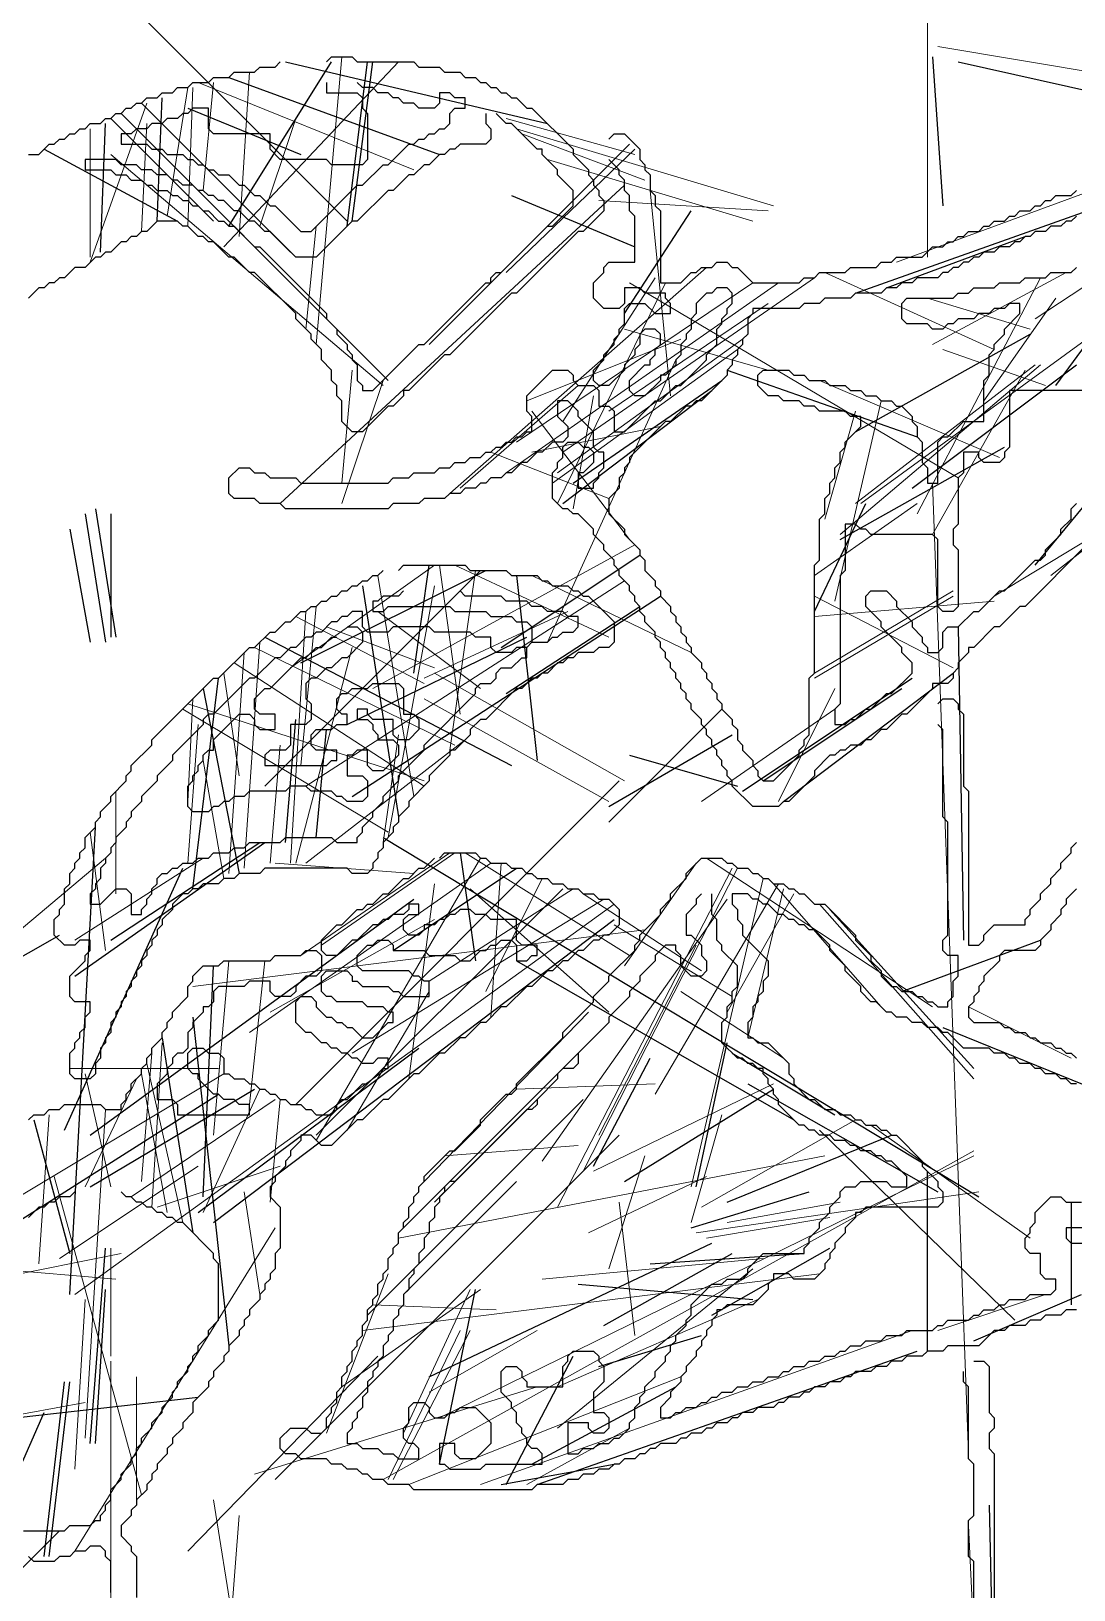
# Model space of a CAD drawing. Header units: metres. Extents: x 0 to 320, y 0 to 426.
# Drawn here: x 163.1 to 213.9, y 299.4 to 375.2 of the extents above; entities that cross this region are included whole.
import ezdxf

# ---------------------------------------------------------------- set-up
doc = ezdxf.new("R2010")
doc.units = ezdxf.units.M
for name, color, linetype in [('CUT', 7, 'Continuous'), ('FOLD', 1, 'Continuous'), ('OUTLINE', 3, 'Continuous')]:
    doc.layers.add(name, color=color, linetype=linetype)

msp = doc.modelspace()

# ---------------------------------------------------------------- linework, layer by layer
at = {"layer": 'CUT', "lineweight": 25}
for p, q in [((172.5, 364.75), (181, 373.75)), ((172.75, 365.75), (177.75, 373.75)), ((175.5, 373.75), (188.25, 370.75)), ((178.5, 365.75), (179.5, 373.75)), ((178.75, 366), (179.75, 373.75)), ((207, 374), (207.5, 366.75)), ((208.25, 373.75), (215, 372.25)), ((172.75, 373), (183, 369.25)), ((213, 358), (224, 373)), ((169.25, 366), (169.5, 372)), ((170.75, 371.5), (176.25, 369.25)), ((166.5, 364.5), (166.75, 370.75)), ((167, 371), (172, 366)), ((163.75, 369.5), (170.25, 366)), ((175.25, 352.25), (192, 367.75)), ((186.5, 367.25), (192.5, 364.75)), ((203.25, 362.5), (218, 367.75)), ((192, 361.5), (195.25, 366.5)), ((204.75, 362.75), (211.5, 365.25)), ((203.25, 355.75), (211.75, 360.5)), ((206, 353), (214, 359)), ((189.5, 353.25), (196.75, 358.25)), ((197, 358.75), (206.25, 355.5)), ((189, 352.25), (196.25, 357.75)), ((212, 349.25), (217.75, 356.25)), ((202.5, 350.5), (210.5, 355)), ((201.25, 347), (203.75, 352.25)), ((165.75, 351.75), (166.75, 345.5)), ((166.25, 352), (167.25, 345.75)), ((167, 351.75), (167, 345.75)), ((165, 351), (166, 345.5)), ((181.75, 344), (182.5, 349.25)), ((186, 345.25), (192.75, 349.75)), ((176.25, 344.5), (185.25, 349)), ((186.75, 348.75), (187.75, 339.75)), ((178.75, 338), (193.75, 347.75)), ((179.25, 348.25), (181, 337)), ((186.25, 343), (192.75, 347.25)), ((208.25, 346.25), (208.5, 331)), ((174.5, 345.75), (186.5, 339.5)), ((178.5, 341.5), (187.25, 345.75)), ((171, 333.5), (172.25, 343.75)), ((197.75, 338.25), (206, 343.75)), ((199.75, 337.75), (208, 344)), ((171.5, 343.25), (173.25, 334.25)), ((198.75, 338.75), (205.5, 343.25)), ((191.25, 336.75), (196.75, 342.25)), ((175.5, 335.75), (176, 341.75)), ((177, 336), (177.5, 341.25)), ((191.25, 337.5), (197.25, 341)), ((192.25, 340), (197.5, 338.5)), ((165, 313.75), (166.25, 336.5)), ((165.25, 329.25), (174.5, 335.75)), ((167, 331), (174.25, 335.75)), ((180.25, 336), (209.25, 318.5)), ((184, 335.25), (184.75, 330)), ((164.75, 321.75), (170.5, 334.5)), ((180.75, 330.5), (186.75, 334.5)), ((166, 321.5), (181.75, 333)), ((172, 317.25), (191.5, 332)), ((159.25, 328.25), (164.5, 331.25)), ((205.5, 328.5), (212.25, 331)), ((171.5, 318.5), (172, 329.75)), ((186.75, 330), (200.25, 322.25)), ((171, 327.25), (172.75, 311.25)), ((181.25, 317), (191, 326.75)), ((207.5, 326.75), (215.5, 323.5)), ((169.5, 326.25), (171, 316.75)), ((171.25, 317.75), (182, 325.75)), ((195.5, 319), (197, 326)), ((190.5, 320), (193.25, 325.25)), ((197.25, 325.5), (202.25, 322.5)), ((198, 324), (207.25, 318.75)), ((162, 317), (172.25, 323.5)), ((166, 319), (174, 323.75)), ((192, 319.25), (199.25, 323.75)), ((163.25, 322.25), (165, 315.75)), ((197, 318.25), (205, 321.5)), ((206.75, 311), (206.75, 319.75)), ((181.25, 313.75), (186.75, 319.25)), ((195.25, 317), (201, 318.75)), ((213.75, 318.25), (213.75, 313.25)), ((166, 306.5), (166.75, 316)), ((182.5, 309.75), (196.25, 316.25)), ((191, 312.25), (197.25, 315.75)), ((193.25, 315.25), (200.75, 315.75)), ((196.25, 312.75), (202, 316)), ((189.75, 314.25), (198.25, 313.5)), ((166.25, 306.5), (166.75, 314)), ((183, 305.5), (184.75, 314)), ((209, 311.5), (214.25, 313.75)), ((190.75, 310.25), (195.75, 311.75)), ((186.25, 304.5), (189.5, 310.75)), ((187.75, 304.5), (206.25, 311)), ((163.75, 301), (164.75, 309.5)), ((164, 301), (165, 309.5)), ((187.5, 305.5), (194.5, 309.25)), ((158, 307.25), (171.25, 308.75)), ((161, 301.75), (163.75, 308)), ((186, 304.5), (191.5, 305.5)), ((209.75, 303.5), (210, 292.25))]:
    msp.add_line(p, q, dxfattribs=at)
at = {"layer": 'FOLD', "lineweight": 18}
for p, q in [((163.25, 381.25), (178.5, 366)), ((206.75, 364.25), (206.75, 379.25)), ((207.25, 374.5), (225.25, 371.5)), ((177, 360), (178.25, 374)), ((171.25, 372.75), (181.75, 368.5)), ((171.5, 367.5), (172, 372.75)), ((173.25, 365.25), (173.75, 373.25)), ((169.75, 366.25), (170.75, 372.5)), ((170.75, 365.75), (171, 372.5)), ((166, 364), (168.75, 371.75)), ((167.5, 371.25), (180.5, 358.25)), ((168.5, 371.75), (175.75, 364.5)), ((166, 364.25), (166, 370.5)), ((168.5, 365.5), (168.75, 370.75)), ((174.25, 365.75), (176, 371)), ((186.25, 371), (192.5, 369.25)), ((186.75, 370.5), (199.25, 366.75)), ((182.5, 360), (192.25, 369.75)), ((187, 370.25), (193, 368)), ((167, 369.25), (180.25, 358)), ((186.25, 363.5), (192.5, 369.5)), ((188.25, 369), (198.25, 366)), ((205.25, 364), (219.5, 369.25)), ((212, 361.25), (222.25, 368)), ((193.25, 367.5), (194.25, 357.5)), ((190.75, 367), (199, 366.5)), ((176.5, 360.75), (177, 365.75)), ((183.5, 352.75), (196, 363.75)), ((201.75, 363.5), (210, 359.75)), ((207, 360), (213.5, 363.5)), ((186.25, 353.75), (199.5, 363)), ((186.75, 355.25), (198.25, 363)), ((188.75, 352.25), (194, 363)), ((189, 354.75), (201.25, 363.25)), ((189, 356.25), (193.5, 363.25)), ((192.25, 363), (208.25, 353.5)), ((203.5, 352.25), (218.25, 363)), ((206.25, 351.75), (212.25, 363.25)), ((191.25, 356.75), (199, 362)), ((206.75, 362.25), (211.75, 360.75)), ((209.5, 357.25), (213, 362.25)), ((192, 360.75), (199, 358.75)), ((187.25, 357.25), (194.75, 360.25)), ((188.5, 353.25), (197.5, 359.75)), ((188.75, 353.75), (197.75, 360.25)), ((207.5, 359.75), (212.5, 358)), ((188.25, 345.5), (194.5, 359.25)), ((202.5, 350.75), (212.25, 359)), ((203.25, 352.25), (212, 359)), ((178.25, 353.25), (178.75, 358.75)), ((178.25, 352.25), (180.25, 358.25)), ((201.5, 358.25), (210.25, 354.5)), ((207, 350.75), (211.5, 358.75)), ((184, 353), (189.75, 358)), ((189.5, 352), (190.5, 357.5)), ((187.5, 356.75), (192.25, 350.5)), ((201.75, 351.5), (203.25, 356.75)), ((202.25, 347.5), (204.5, 357.25)), ((187.5, 354.75), (193.75, 356)), ((212.75, 348.75), (222, 356)), ((210, 347.75), (223.25, 355.75)), ((185.5, 354.75), (191.25, 352.5)), ((207, 353.25), (208.75, 306)), ((201.25, 348.75), (206.25, 352.25)), ((179.75, 343.25), (192.5, 350.25)), ((175.75, 344.25), (182.75, 349.25)), ((183, 349.25), (184, 342)), ((183.75, 349.25), (191.25, 345.75)), ((174.5, 338.5), (185, 349)), ((176.5, 338.5), (192, 348.5)), ((180, 348.75), (181.75, 338)), ((183.5, 340.25), (184.75, 349)), ((187.5, 348.75), (195.25, 345)), ((180.5, 336), (182.75, 348.25)), ((201.25, 344), (208, 348)), ((201.25, 343.75), (208, 347.75)), ((201.25, 347.75), (208, 344.25)), ((175.75, 334.75), (176.5, 347)), ((176, 346.75), (182.25, 343.5)), ((176.25, 339.5), (177, 347.25)), ((180, 347), (185, 343.25)), ((182.25, 343.75), (189.25, 347)), ((201.25, 346.75), (210, 347.5)), ((177.5, 346.25), (182.75, 344.25)), ((173.5, 334.5), (174.25, 345.5)), ((174, 345.25), (183.75, 340.5)), ((176, 334.75), (178.75, 345.25)), ((172.75, 334.25), (173.5, 345)), ((173, 344.5), (182.25, 338.5)), ((172.5, 344), (173.25, 339)), ((182.75, 344), (192, 338.75)), ((199.5, 337.75), (202.25, 343.25)), ((170.5, 342.25), (180.5, 336.25)), ((170.75, 337.75), (171, 342.75)), ((170.75, 342.5), (182.25, 338.75)), ((182.25, 342.75), (191.25, 337.75)), ((195.75, 337.75), (202.25, 342.25)), ((170.75, 334.75), (171.25, 341.5)), ((176.5, 334.75), (184.25, 340.75)), ((180.25, 335.75), (181, 341)), ((174.75, 334.75), (175.25, 340.5)), ((171.5, 339.75), (172.5, 334)), ((176, 323), (191.75, 338.75)), ((167.25, 338.25), (167.25, 333.25)), ((166, 336.25), (166.75, 330.5)), ((157.25, 327), (166.75, 335)), ((165.25, 331), (171.5, 335)), ((173.75, 326.5), (185.5, 334.75)), ((175, 334.75), (181.75, 334.25)), ((176.25, 330.25), (183.5, 335.25)), ((177, 321.25), (185, 335)), ((177.25, 330.75), (183.75, 335.25)), ((184.25, 335.25), (192.25, 330.25)), ((185.5, 327.25), (186, 334.75)), ((192, 329.75), (195.5, 334.75)), ((196, 335), (207, 327.75)), ((185.25, 328.5), (188, 334)), ((188.75, 318), (197.25, 334.5)), ((190, 319.75), (197.5, 334.5)), ((195.25, 319), (198.75, 334)), ((177, 321.5), (189, 333.5)), ((181.5, 324.25), (182.75, 333.75)), ((182.5, 329), (189.5, 333.5)), ((184.5, 333.5), (191.25, 327.5)), ((190, 333.25), (195.75, 329.5)), ((193.5, 323.5), (199.5, 333.75)), ((197, 327.5), (200.25, 333.25)), ((198, 326.25), (199.75, 333.5)), ((199.25, 333.75), (204.5, 327.75)), ((165.25, 313.75), (191.5, 332.75)), ((178.75, 325.5), (191, 333)), ((188, 320.25), (197, 333)), ((201.5, 332.75), (209, 324.25)), ((202, 332.5), (209, 324.75)), ((174.75, 327.5), (182.75, 332)), ((191.5, 331.75), (197.25, 328.25)), ((171, 328.75), (193, 331.5)), ((190.75, 321.5), (195.5, 330.75)), ((172, 321.5), (172.75, 330)), ((173.75, 323), (174.5, 330)), ((178.5, 321.75), (182.5, 328.5)), ((194.75, 328.5), (199.75, 325.25)), ((182.25, 319.25), (190.25, 327.5)), ((208.75, 327.75), (213.75, 325.25)), ((169, 318), (169.5, 326)), ((165, 324.75), (172.25, 324.75)), ((168.5, 319.25), (169, 325.5)), ((168.75, 325), (170.5, 317.25)), ((161.25, 317.75), (172.5, 324.5)), ((165.75, 324.5), (167, 319)), ((165.75, 319), (168.25, 324.25)), ((168.5, 324.5), (169.75, 317.75)), ((186.75, 323.75), (193.5, 324)), ((190.5, 319.75), (199.25, 324)), ((168, 318.5), (175, 323.25)), ((171.5, 317.75), (174.25, 323.75)), ((174.75, 318.25), (175.25, 323.25)), ((179.5, 312.75), (190, 323.25)), ((182.75, 318.25), (187.75, 323.25)), ((163.5, 315.25), (164, 322.5)), ((165.75, 306.75), (166.75, 322.75)), ((195.25, 317.25), (196.75, 322.5)), ((195.75, 318), (203.25, 322.25)), ((201.5, 321.75), (211, 312.5)), ((204, 322), (211.75, 316.5)), ((175, 304.75), (191.75, 321.5)), ((183.25, 320.5), (189.75, 321)), ((180.25, 304.75), (209, 320.75)), ((181, 316.5), (201.75, 320.5)), ((183, 307.75), (209, 320.5)), ((191.25, 315), (193, 320.5)), ((164.25, 319.5), (168.5, 304)), ((164.5, 315.5), (171.25, 320)), ((169.25, 318), (175.25, 320)), ((190.25, 316.75), (196, 319.5)), ((173.5, 318.75), (174.25, 313.75)), ((195.5, 316.75), (209.25, 318.75)), ((191.75, 318.25), (192.5, 311.75)), ((197, 317.25), (202.5, 318.25)), ((196, 316.5), (202, 317.5)), ((165.25, 301.25), (175, 317)), ((160, 314.25), (167.5, 315.75)), ((167, 310.75), (167, 316)), ((161.25, 315), (167.25, 314.5)), ((188, 314.5), (198.75, 315.5)), ((188.75, 307.25), (198.25, 315)), ((177.5, 307), (180.5, 314.75)), ((179.25, 312), (201.5, 314.75)), ((165.25, 305.25), (165.75, 313.5)), ((178.25, 309.25), (185, 314)), ((181.25, 307), (184.5, 314)), ((188.75, 309.25), (198.5, 313.5)), ((207.25, 312), (212.5, 313.75)), ((179.75, 313.25), (185.75, 313)), ((180.5, 304.75), (184, 312)), ((180.75, 304.75), (184.5, 312)), ((182.5, 309), (187.75, 312)), ((185, 304.5), (206, 312)), ((167, 296.75), (167, 310.5)), ((170.75, 301.25), (180, 310.75)), ((168.25, 303.75), (168.25, 309.75)), ((181.5, 304.5), (194.75, 309.75)), ((174, 305), (187.75, 309.25)), ((159, 307.25), (165.75, 308.5)), ((187.25, 304.5), (192.25, 307.25)), ((172, 303.75), (173.75, 292.75)), ((172.5, 293.25), (173.25, 303)), ((154.25, 292), (164.5, 302.25)), ((208.75, 302.5), (210, 276.5))]:
    msp.add_line(p, q, dxfattribs=at)
at = {"layer": 'OUTLINE'}
for points in [[(177.5, 373.75), (177.75, 374), (178.75, 374), (179, 373.75), (181.75, 373.75), (182, 373.5), (183, 373.5), (183.25, 373.25), (184, 373.25), (184.25, 373), (184.75, 373), (185, 372.75), (185.25, 372.75), (185.5, 372.5), (185.75, 372.5), (186, 372.25), (186.25, 372.25), (186.5, 372), (186.75, 372), (187.25, 371.5), (187.5, 371.5), (189.5, 369.5), (189.5, 369.25), (190.25, 368.5), (190.25, 368.25), (190.5, 368), (190.5, 367.75), (190.75, 367.5), (190.75, 367.25), (191, 367), (191, 366.5), (190, 365.5), (189.75, 365.5), (186.75, 362.5), (186.5, 362.5), (183.5, 359.5), (183.25, 359.5), (181.5, 357.75), (181.25, 357.75), (181.25, 357.5), (180.75, 357), (180.5, 357), (179.25, 355.75), (178.75, 355.75), (178.25, 356.25), (178.25, 357.25), (178, 357.5), (178, 358), (177.75, 358.25), (177.75, 358.75), (177.25, 359.25), (177.25, 359.75), (176.75, 360.25), (176.75, 360.5), (176, 361.25), (176, 361.5), (174, 363.5), (173.75, 363.5), (173, 364.25), (172.75, 364.25), (172, 365), (171.75, 365), (171.5, 365.25), (171.25, 365.25), (170.75, 365.75), (170.5, 365.75), (170.25, 366), (169.25, 366), (168.75, 365.5), (168.5, 365.5), (168.25, 365.25), (168, 365.25), (167.75, 365), (167.5, 365), (167, 364.5), (166.75, 364.5), (166.5, 364.25), (166.25, 364.25), (165.75, 363.75), (165.25, 363.75), (164.75, 363.25), (164.5, 363.25), (164.25, 363), (164, 363), (163.75, 362.75), (163.5, 362.75), (163, 362.25)], [(163, 369.25), (163.5, 369.25), (164, 369.75), (164.25, 369.75), (164.5, 370), (164.75, 370), (165, 370.25), (165.25, 370.25), (165.5, 370.5), (165.75, 370.5), (166, 370.75), (166.5, 370.75), (166.75, 371), (167, 371), (167.25, 371.25), (167.5, 371.25), (167.75, 371.5), (168, 371.5), (168.25, 371.75), (168.5, 371.75), (168.75, 372), (169.25, 372), (169.5, 372.25), (170, 372.25), (170.25, 372.5), (170.75, 372.5), (171, 372.75), (171.75, 372.75), (172, 373), (172.75, 373), (173, 373.25), (174, 373.25), (174.25, 373.5), (175, 373.5), (175.25, 373.75)], [(177.5, 372.75), (177.5, 372.25), (179, 372.25), (179.25, 372), (179.25, 371.5), (179.5, 371.25), (179.5, 369), (179.25, 368.75), (177.75, 368.75), (177.5, 369), (175.25, 369), (174.75, 369.5), (174.75, 370.25), (172, 370.25), (171.75, 370.5), (171.75, 371.5), (171, 371.5), (170.75, 371.25), (170.5, 371.25), (170.25, 371), (169.75, 371), (169.5, 370.75), (169, 370.75), (168.75, 370.5), (168.25, 370.5), (168, 370.25), (167.5, 370.25), (167.5, 369.75), (168.75, 369.75), (169, 369.5), (169.5, 369.5), (169.75, 369.25), (170.5, 369.25), (170.75, 369), (171, 369), (171.25, 368.75), (171.5, 368.75), (171.75, 368.5), (172, 368.5), (172.25, 368.25), (172.75, 368.25), (173.25, 367.75), (173.5, 367.75), (174, 367.25), (174.25, 367.25), (174.75, 366.75), (175, 366.75), (176.25, 365.5), (176.75, 365.5), (179, 367.75), (179.25, 367.75), (180.25, 368.75), (180.5, 368.75), (181.5, 369.75), (181.75, 369.75), (182, 370), (182.25, 370), (182.5, 370.25), (182.75, 370.25), (183, 370.5), (183.25, 370.5), (183.5, 370.75), (183.5, 371.25), (183.75, 371.5), (184.25, 371.5), (184.25, 372), (183.75, 372), (183.5, 372.25), (183, 372.25), (183, 371.75), (182.75, 371.5), (182, 371.5), (181.75, 371.75), (181.25, 371.75), (181, 372), (180.75, 372), (180.5, 372.25), (180, 372.25), (179.75, 372.5), (179.25, 372.5), (179, 372.75)], [(185.25, 371.25), (185.25, 370.75), (185.5, 370.5), (185.5, 370), (185.25, 369.75), (184, 369.75), (183.75, 369.5), (183.5, 369.5), (183.25, 369.25), (183, 369.25), (182.5, 368.75), (182.25, 368.75), (181.75, 368.25), (181.5, 368.25), (180.75, 367.5), (180.5, 367.5), (179, 366), (178.75, 366), (177, 364.25), (176, 364.25), (174.75, 365.5), (174.5, 365.5), (174, 366), (173.75, 366), (173.25, 366.5), (173, 366.5), (172.5, 367), (172.25, 367), (172, 367.25), (171.75, 367.25), (171.5, 367.5), (171.25, 367.5), (171, 367.75), (170.5, 367.75), (170.25, 368), (170, 368), (169.75, 368.25), (169.25, 368.25), (169, 368.5), (168.5, 368.5), (168.25, 368.75), (167.5, 368.75), (167.25, 369), (165.75, 369), (165.75, 368.5), (167, 368.5), (167.25, 368.25), (167.75, 368.25), (168, 368), (168.5, 368), (168.75, 367.75), (169, 367.75), (169.25, 367.5), (169.75, 367.5), (170, 367.25), (170.25, 367.25), (170.5, 367), (170.75, 367), (171, 366.75), (171.25, 366.75), (171.5, 366.5), (171.75, 366.5), (172.25, 366), (172.5, 366), (172.75, 365.75), (173, 365.75), (174, 364.75), (174.25, 364.75), (177.5, 361.5), (177.5, 361.25), (178, 360.75), (178, 360.5), (178.5, 360), (178.5, 359.75), (178.75, 359.5), (178.75, 359.25), (179, 359), (179, 358.25), (179.25, 358), (179.25, 357.75), (179.75, 357.75), (182, 360), (182.25, 360), (185.25, 363), (185.5, 363), (185.5, 363.25), (185.75, 363.5), (186, 363.5), (188.25, 365.75), (188.5, 365.75), (189.5, 366.75), (189.5, 367.5), (188.75, 368.25), (188.75, 368.5), (188, 369.25), (188, 369.5), (187.75, 369.5), (186.5, 370.75), (186.25, 370.75), (185.75, 371.25)], [(191.25, 370), (191.5, 370.25), (192, 370.25), (192.75, 369.5), (192.75, 369), (193, 368.75), (193, 368.5), (193.25, 368.25), (193.25, 367.5), (193.5, 367.25), (193.5, 366.75), (193.75, 366.5), (193.75, 363), (194.75, 363), (195.25, 363.5), (195.5, 363.5), (195.75, 363.75), (196.25, 363.75), (196.5, 364), (197, 364), (197.25, 363.75), (197.5, 363.75), (198.25, 363), (200.5, 363), (200.75, 363.25), (201.25, 363.25), (201.5, 363.5), (202.75, 363.5), (203, 363.75), (204.25, 363.75), (204.5, 364), (205, 364), (205.25, 364.25), (206.5, 364.25), (207, 364.75), (207.5, 364.75), (207.75, 365), (208, 365), (208.25, 365.25), (208.5, 365.25), (208.75, 365.5), (209.25, 365.5), (209.5, 365.75), (209.75, 365.75), (210, 366), (210.5, 366), (210.75, 366.25), (211, 366.25), (211.25, 366.5), (211.75, 366.5), (212, 366.75), (212.25, 366.75), (212.5, 367), (212.75, 367), (213, 367.25), (213.75, 367.25), (214, 367.5)], [(214.5, 350.25), (211.5, 347.25), (211.25, 347.25), (210.25, 346.25), (210, 346.25), (209, 345.25), (208.75, 345.25), (208.75, 345), (208.25, 344.5), (208.25, 344.25), (208, 344), (208, 343.75), (207.75, 343.5), (207, 343.5), (207, 343.25), (205.75, 342), (205.5, 342), (204.75, 341.25), (204.5, 341.25), (204, 340.75), (203.75, 340.75), (203.5, 340.5), (203, 340.5), (202.75, 340.25), (202.5, 340.25), (202.25, 340), (202, 340), (201.25, 339.25), (201.25, 339), (200, 337.75), (199.75, 337.75), (199.5, 337.5), (198.25, 337.5), (197.25, 338.5), (197.25, 338.75), (197, 339), (197, 339.25), (196.75, 339.5), (196.75, 339.75), (196.5, 340), (196.5, 340.25), (196.25, 340.5), (196.25, 340.75), (196, 341), (196, 341.25), (195.75, 341.5), (195.75, 341.75), (195.25, 342.25), (195.25, 342.5), (195, 342.75), (195, 343), (194.75, 343.25), (194.75, 343.5), (194.5, 343.75), (194.5, 344), (194.25, 344.25), (194.25, 344.5), (194, 344.75), (194, 345), (193.75, 345.25), (193.75, 345.5), (193.5, 345.75), (193.5, 346), (193, 346.5), (193, 346.75), (192.75, 347), (192.75, 347.25), (192.5, 347.5), (192.5, 347.75), (192.25, 348), (192.25, 348.25), (191.75, 348.75), (191.75, 349), (191.5, 349.25), (191.5, 349.5), (191, 350), (191, 350.25), (190.5, 350.75), (190.5, 351), (189.75, 351.75), (189.5, 351.75), (189.25, 352), (189, 352), (188.5, 352.5), (188.5, 353.75), (188.75, 354), (188.75, 354.25), (189, 354.5), (189, 355), (189.25, 355.25), (189.75, 355.25), (190, 355), (190.25, 355), (190.5, 354.75), (190.5, 354.25), (190, 353.75), (189.75, 353.75), (189.75, 353), (190.5, 353), (190.5, 353.25), (190.75, 353.5), (190.75, 353.75), (191, 354), (191, 354.75), (190.75, 354.75), (190.5, 355), (190.5, 355.75), (189.75, 356.5), (189.75, 356.75), (189.25, 357.25), (188.75, 357.25), (188.75, 356.5), (189.25, 356), (189.25, 355.5), (189, 355.25), (188.5, 355.25), (188, 354.75), (187.75, 354.75), (187.25, 354.25), (187, 354.25), (186.5, 353.75), (186.25, 353.75), (186, 353.5), (185.5, 353.5), (185.25, 353.25), (185, 353.25), (184.75, 353), (184.25, 353), (184, 352.75), (183.5, 352.75), (183.25, 352.5), (182.25, 352.5), (182, 352.25), (180.75, 352.25), (180.5, 352), (175.5, 352), (175.25, 352.25), (174.25, 352.25), (174, 352.5), (173, 352.5), (172.75, 352.75), (172.75, 353.5), (173.25, 354), (173.75, 354), (174, 353.75), (174.5, 353.75), (174.75, 353.5), (176, 353.5), (176.25, 353.25), (180.5, 353.25), (180.75, 353.5), (181.5, 353.5), (181.75, 353.75), (182.75, 353.75), (183, 354), (183.5, 354), (183.75, 354.25), (184.25, 354.25), (184.5, 354.5), (185, 354.5), (185.25, 354.75), (185.5, 354.75), (185.75, 355), (186, 355), (186.25, 355.25), (186.5, 355.25), (186.75, 355.5), (187, 355.5), (187.25, 355.75), (187.5, 355.75), (187.5, 356.5), (187.25, 356.75), (187.25, 357.5), (188.5, 358.75), (189.25, 358.75), (189.5, 358.5), (189.5, 358.25), (189.75, 358), (190.5, 358), (190.75, 357.75), (190.75, 357), (191.25, 357), (191.5, 356.75), (191.5, 355.75), (192, 355.75), (193.5, 357.25), (193.75, 357.25), (194.5, 358), (194.75, 358), (196, 359.25), (196, 359.5), (196.5, 360), (196.5, 360.75), (196.75, 361), (196.75, 361.25), (197, 361.5), (197, 361.75), (197.25, 362), (197.25, 362.5), (197, 362.75), (196.5, 362.75), (196.25, 362.5), (196, 362.5), (195.5, 362), (195.5, 361.5), (195.25, 361.25), (195.25, 360.75), (195, 360.5), (195, 360.25), (194.75, 360), (194.75, 359.5), (194.5, 359.25), (194.5, 359), (194, 358.5), (193.75, 358.5), (193.75, 358.25), (193, 357.5), (192.5, 357.5), (192.25, 357.75), (192.25, 358.25), (193, 359), (193.25, 359), (193.25, 359.25), (193.5, 359.5), (193.5, 359.75), (193.75, 360), (193.75, 360.5), (193.5, 360.75), (193, 360.75), (192.75, 360.5), (192.75, 360), (192.5, 359.75), (192.5, 359.5), (192, 359), (192, 358.75), (191.25, 358), (190.75, 358), (190.5, 358.25), (190.5, 358.75), (191, 359.25), (191, 359.5), (191.5, 360), (191.5, 360.25), (191.75, 360.5), (191.75, 360.75), (192, 361), (192, 361.75), (192.25, 362), (193, 362), (193.5, 361.5), (194.25, 361.5), (194.25, 362), (194, 362.25), (194, 362.5), (193, 362.5), (192.75, 362.75), (192, 362.75), (192, 362), (191.75, 361.75), (191, 361.75), (190.5, 362.25), (190.5, 363), (191, 363.5), (191, 363.75), (191.25, 364), (192.5, 364), (192.5, 366.25), (192.25, 366.5), (192.25, 367.25), (192, 367.5), (192, 368), (191.75, 368.25), (191.75, 368.5), (191.25, 369)], [(214, 366.25), (213.75, 366), (213.5, 366), (213.25, 365.75), (212.75, 365.75), (212.5, 365.5), (212, 365.5), (211.75, 365.25), (211.5, 365.25), (211.25, 365), (211, 365), (210.75, 364.75), (210.25, 364.75), (210, 364.5), (209.5, 364.5), (209.25, 364.25), (209, 364.25), (208.75, 364), (208.5, 364), (208.25, 363.75), (208, 363.75), (207.75, 363.5), (207.5, 363.5), (207.25, 363.25), (206.25, 363.25), (206, 363), (205.5, 363), (205.25, 362.75), (204.75, 362.75), (204.5, 362.5), (203.25, 362.5), (203, 362.25), (201.75, 362.25), (201.5, 362), (200.75, 362), (200.5, 361.75), (198.25, 361.75), (198.25, 361.5), (198, 361.25), (198, 360.5), (197.75, 360.25), (197.75, 360), (197.5, 359.75), (197.5, 359.5), (197.25, 359.25), (197.25, 359), (197, 358.75), (197, 358.5), (195.75, 357.25), (195.5, 357.25), (195.25, 357), (195, 357), (194.25, 356.25), (194, 356.25), (192.25, 354.5), (192.25, 354.25), (192, 354), (192, 353.75), (191.75, 353.5), (191.75, 353), (191.25, 352.5), (191.25, 351.75), (192, 351), (192, 350.75), (192.75, 350), (192.75, 349.75), (193, 349.5), (193, 349), (193.5, 348.5), (193.5, 348.25), (193.75, 348), (193.75, 347.75), (194.25, 347.25), (194.25, 347), (194.5, 346.75), (194.5, 346.5), (194.75, 346.25), (194.75, 346), (195, 345.75), (195, 345.5), (195.25, 345.25), (195.25, 345), (195.75, 344.5), (195.75, 344.25), (196, 344), (196, 343.75), (196.25, 343.5), (196.25, 343.25), (196.5, 343), (196.5, 342.75), (196.75, 342.5), (196.75, 342.25), (197.25, 341.75), (197.25, 341.5), (197.5, 341.25), (197.5, 340.75), (197.75, 340.5), (197.75, 340.25), (198.25, 339.75), (198.25, 339.5), (198.5, 339.25), (198.5, 339), (198.75, 338.75), (199.25, 338.75), (200.5, 340), (200.5, 340.25), (200.75, 340.5), (200.75, 340.75), (201, 341), (201, 343.75), (201.25, 344), (201.25, 349.25), (201.5, 349.5), (201.5, 351.5), (201.75, 351.75), (201.75, 352.5), (202, 352.75), (202, 353.25), (202.25, 353.5), (202.25, 354), (202.5, 354.25), (202.5, 354.75), (202.75, 355), (202.75, 355.25), (203.5, 356), (203.5, 356.5), (203, 356.5), (202.75, 356.75), (201.5, 356.75), (201.25, 357), (200.75, 357), (200.5, 357.25), (199.75, 357.25), (199.5, 357.5), (199, 357.5), (198.5, 358), (198.5, 358.5), (198.75, 358.75), (200, 358.75), (200.25, 358.5), (200.75, 358.5), (201, 358.25), (201.75, 358.25), (202, 358), (202.75, 358), (203, 357.75), (203.5, 357.75), (203.75, 357.5), (204.25, 357.5), (204.5, 357.25), (205, 357.25), (205.25, 357), (205.5, 357), (206, 356.5), (206, 356.25), (206.25, 356), (206.25, 355.5), (206.5, 355.25), (206.5, 354.25), (206.75, 354), (206.75, 353.25), (207.25, 353.25), (207.25, 355.25), (207.5, 355.5), (207.75, 355.5), (208.5, 356.25), (209.5, 356.25), (209.5, 358.25), (209.75, 358.5), (209.75, 359.5), (210, 359.75), (210, 360), (210.5, 360.5), (210.5, 360.75), (211.25, 361.5), (211.25, 362), (210.75, 362), (210.5, 361.75), (210, 361.75), (209.75, 361.5), (209.25, 361.5), (209, 361.25), (208.25, 361.25), (208, 361), (207.75, 361), (207.5, 360.75), (207, 360.75), (206.75, 361), (205.75, 361), (205.5, 361.25), (205.5, 362), (205.75, 362.25), (208, 362.25), (208.25, 362.5), (208.75, 362.5), (209, 362.75), (210, 362.75), (210.25, 363), (211.25, 363), (211.5, 363.25), (212.5, 363.25), (212.75, 363.5), (213.75, 363.5), (214, 363.75)], [(217, 357.75), (210.75, 357.75), (210.75, 355), (210.5, 354.75), (210.5, 354.5), (210.25, 354.25), (209.5, 354.25), (209.25, 354.5), (209.25, 354.75), (208.5, 354.75), (208.5, 353.75), (208.25, 353.5), (208.25, 351.25), (208, 351), (208, 350.25), (208.25, 350), (208.25, 347.25), (208, 347), (207.5, 347), (207.25, 347.25), (207.25, 350.5), (207, 350.75), (204, 350.75), (203.75, 351), (203.5, 351), (203.25, 351.25), (202.75, 351.25), (202.75, 349), (202.5, 348.75), (202.5, 342.5), (202.25, 342.25), (202.25, 341.5), (202.75, 341.5), (203, 341.75), (203.25, 341.75), (203.75, 342.25), (204, 342.25), (204.75, 343), (205, 343), (206, 344), (206, 344.5), (205.5, 345), (205.5, 345.25), (204.5, 346.25), (204.5, 346.5), (203.75, 347.25), (203.75, 347.75), (204, 348), (204.75, 348), (205.25, 347.5), (205.25, 347.25), (206, 346.5), (206, 346.25), (206.5, 345.75), (206.5, 345.5), (206.75, 345.25), (206.75, 345), (207.25, 345), (207.5, 345.25), (207.5, 346), (207.75, 346.25), (208.25, 346.25), (209, 347), (209.25, 347), (210.25, 348), (210.5, 348), (212, 349.5), (212.25, 349.5), (212.5, 349.75), (212.5, 350), (213.25, 350.75), (213.25, 351), (213.75, 351.5), (213.75, 352), (214, 352.25)], [(181, 349), (181.25, 349.25), (184.25, 349.25), (184.5, 349), (186.25, 349), (186.5, 348.75), (187.75, 348.75), (188, 348.5), (188.25, 348.5), (188.5, 348.25), (189.25, 348.25), (189.5, 348), (189.75, 348), (190, 347.75), (190.25, 347.75), (191.5, 346.5), (191.5, 345.5), (191.25, 345.25), (190.75, 345.25), (190.5, 345), (189.75, 345), (189.5, 344.75), (189.25, 344.75), (189, 344.5), (188.75, 344.5), (188.25, 344), (188, 344), (187.75, 343.75), (187.5, 343.75), (187, 343.25), (186.75, 343.25), (185.25, 341.75), (185, 341.75), (184.5, 341.25), (184.5, 341), (183.75, 340.25), (183.5, 340.25), (183.5, 340), (182.5, 339), (182.5, 338.75), (181.5, 337.75), (181.5, 337.5), (181, 337), (181, 336.75), (180.75, 336.5), (180.75, 336.25), (180.25, 335.75), (180.25, 335.5), (180, 335.25), (180, 335), (179.75, 334.75), (179.75, 334.5), (179.5, 334.25), (178.75, 334.25), (178.5, 334.5), (174.5, 334.5), (174.25, 334.25), (173.25, 334.25), (173, 334), (172.5, 334), (172.25, 333.75), (171.5, 333.75), (171.25, 333.5), (171, 333.5), (170.75, 333.25), (170.5, 333.25), (170, 332.75), (170, 332.5), (169.5, 332), (169.5, 331.75), (169.25, 331.5), (169.25, 331.25), (169, 331), (169, 330.75), (168.75, 330.5), (168.75, 330.25), (168.5, 330), (168.5, 329.75), (168.25, 329.5), (168.25, 329.25), (168, 329), (168, 328.75), (167.75, 328.5), (167.75, 328.25), (167.5, 328), (167.5, 327.75), (167.25, 327.5), (167.25, 327.25), (167, 327), (167, 326.5), (166.75, 326.25), (166.75, 326), (166.5, 325.75), (166.5, 325.25), (166.25, 325), (166.25, 324.5), (166, 324.25), (165.25, 324.25), (165, 324.5), (165, 325.5), (165.25, 325.75), (165.25, 326), (165.5, 326.25), (165.5, 326.5), (165.75, 326.75), (165.75, 327.25), (166, 327.5), (166, 328), (165.25, 328), (165, 328.25), (165, 329.25), (165.75, 330), (165.75, 330.25), (166, 330.5), (166, 331), (165.5, 331), (165.25, 330.75), (164.75, 330.75), (164.25, 331.25), (164.25, 332), (164.5, 332.25), (164.5, 332.5), (164.75, 332.75), (164.75, 333.5), (165, 333.75), (165, 334.25), (165.25, 334.5), (165.25, 334.75), (165.5, 335), (165.5, 335.25), (165.75, 335.5), (165.75, 336), (166.25, 336.5), (166.25, 336.75), (166.5, 337), (166.5, 337.25), (167, 337.75), (167, 338), (167.75, 338.75), (167.75, 339), (168, 339.25), (168, 339.5), (169, 340.5), (169, 340.75), (172, 343.75), (172.25, 343.75), (173.75, 345.25), (174, 345.25), (174.75, 346), (175, 346), (175.5, 346.5), (175.75, 346.5), (176.25, 347), (176.5, 347), (176.75, 347.25), (177, 347.25), (177.25, 347.5), (177.5, 347.5), (177.75, 347.75), (178, 347.75), (178.25, 348), (178.5, 348), (178.75, 348.25), (179, 348.25), (179.25, 348.5), (179.5, 348.5), (179.75, 348.75), (180, 348.75), (180.25, 349)], [(181.25, 348), (181, 347.75), (180.25, 347.75), (180, 347.5), (179.75, 347.5), (179.75, 347), (180.25, 347), (180.5, 347.25), (183.5, 347.25), (183.75, 347), (185.25, 347), (185.5, 346.75), (186.5, 346.75), (186.75, 346.5), (187.25, 346.5), (187.5, 346.25), (187.5, 345.5), (187.25, 345.25), (186.75, 345.25), (186.5, 345), (185.75, 345), (185.5, 345.25), (185.5, 345.75), (184.75, 345.75), (184.5, 346), (182.75, 346), (182.5, 346.25), (180.75, 346.25), (180.5, 346), (179.5, 346), (179.25, 346.25), (179.25, 347), (178.75, 347), (178.5, 346.75), (178.25, 346.75), (178, 346.5), (177.75, 346.5), (177.25, 346), (177, 346), (176.75, 345.75), (176.5, 345.75), (176, 345.25), (175.75, 345.25), (175.25, 344.75), (175, 344.75), (174, 343.75), (173.75, 343.75), (172, 342), (171.75, 342), (171.5, 341.75), (171.5, 341.5), (170, 340), (170, 339.75), (169.25, 339), (169.25, 338.75), (168.5, 338), (168.5, 337.75), (168, 337.25), (168, 337), (167.75, 336.75), (167.75, 336.5), (167.25, 336), (167.25, 335.75), (167, 335.5), (167, 335.25), (166.75, 335), (166.75, 334.75), (166.5, 334.5), (166.5, 334), (166.25, 333.75), (166.25, 333.5), (166, 333.25), (166, 332.75), (166.5, 332.75), (167.25, 333.5), (167.75, 333.5), (168, 333.25), (168, 332.25), (168.5, 332.25), (168.5, 332.5), (168.75, 332.75), (168.75, 333), (169, 333.25), (169, 333.5), (169.25, 333.75), (169.25, 334), (169.5, 334.25), (169.75, 334.25), (170, 334.5), (170.25, 334.5), (170.5, 334.75), (171, 334.75), (171.25, 335), (171.75, 335), (172, 335.25), (172.75, 335.25), (173, 335.5), (173.5, 335.5), (173.75, 335.75), (175.25, 335.75), (175.5, 336), (177.75, 336), (178, 335.75), (179, 335.75), (179, 336), (179.25, 336.25), (179.25, 336.5), (179.75, 337), (179.75, 337.25), (180.25, 337.75), (180.25, 338), (181, 338.75), (181, 339), (182.25, 340.25), (182.25, 340.5), (184.75, 343), (184.75, 343.25), (185, 343.5), (185.5, 343.5), (185.75, 343.75), (185.75, 344), (186, 344.25), (186.5, 344.25), (187, 344.75), (187.25, 344.75), (187.25, 345.25), (187.5, 345.5), (188.25, 345.5), (188.5, 345.75), (188.75, 345.75), (189, 346), (189.5, 346), (189.75, 346.25), (189.75, 346.75), (189.25, 346.75), (189, 347), (188.25, 347), (188, 347.25), (187.5, 347.25), (187.25, 347.5), (186.25, 347.5), (186, 347.75), (184.25, 347.75), (184, 348)], [(178.5, 346.25), (179, 346.25), (179.25, 346), (179.25, 345.5), (178.5, 344.75), (178.25, 344.75), (177.75, 344.25), (177.5, 344.25), (177, 343.75), (176.75, 343.75), (176.5, 343.5), (176.5, 342.75), (176.75, 342.5), (176.75, 341.75), (176.5, 341.5), (175.75, 341.5), (175.75, 340.5), (175.5, 340.25), (174.75, 340.25), (174.5, 340), (174.5, 339.5), (177.5, 339.5), (177.75, 339.75), (178, 339.75), (178, 340.25), (177, 340.25), (176.75, 340.5), (176.75, 341), (177, 341.25), (177.75, 341.25), (178, 341.5), (178.5, 341.5), (178.5, 342), (178.25, 342), (178, 342.25), (178, 342.75), (178.25, 343), (178.5, 343), (178.75, 343.25), (179.5, 343.25), (179.75, 343.5), (181, 343.5), (181.25, 343.25), (181.25, 342), (181.75, 342), (182, 341.75), (182, 341.25), (181.5, 340.75), (181, 340.75), (180.75, 341), (180.75, 341.75), (179.75, 341.75), (179.5, 342), (179.5, 342.25), (179, 342.25), (179, 341.75), (179.5, 341.75), (179.75, 341.5), (179.75, 341.25), (180, 341), (180, 340.75), (180.75, 340.75), (181, 340.5), (181, 340), (180.25, 339.25), (179.75, 339.25), (179.5, 339.5), (179.5, 340.25), (179, 340.25), (178.75, 340), (178.5, 340), (178.5, 339), (179.25, 339), (179.5, 338.75), (179.5, 338), (179.25, 337.75), (178.5, 337.75), (178.25, 338), (178, 338), (177.75, 338.25), (176.75, 338.25), (176.5, 338.5), (175.75, 338.5), (175.5, 338.25), (173.75, 338.25), (173.5, 338), (173, 338), (172.75, 337.75), (172.5, 337.75), (172.25, 337.5), (172, 337.5), (171.75, 337.25), (171, 337.25), (170.75, 337.5), (170.75, 338.5), (171, 338.75), (171, 339), (171.25, 339.25), (171.25, 339.5), (171.5, 339.75), (171.5, 340), (171.75, 340.25), (172, 340.25), (172, 340.75), (173.25, 342), (173.75, 342), (174, 341.75), (174, 341.5), (174.25, 341.25), (175, 341.25), (175, 342), (174.25, 342), (174, 342.25), (174, 342.75), (174.5, 343.25), (174.75, 343.25), (176.25, 344.75), (176.5, 344.75), (177, 345.25), (177.25, 345.25), (177.75, 345.75), (178, 345.75)], [(207.25, 342.5), (207.5, 342.75), (208, 342.75), (208.25, 342.5), (208.25, 342.25), (208.5, 342), (208.5, 338.5), (208.75, 338.25), (208.75, 330.75), (209.25, 330.75), (209.5, 331), (209.5, 331.25), (210, 331.75), (211.5, 331.75), (211.5, 332), (211.75, 332.25), (211.75, 332.5), (212.25, 333), (212.25, 333.25), (212.75, 333.75), (212.75, 334), (213.25, 334.5), (213.25, 334.75), (213.75, 335.25), (213.75, 335.5), (214, 335.75)], [(214, 313), (213.5, 313), (213.25, 312.75), (212.5, 312.75), (212.25, 312.5), (211.75, 312.5), (211.5, 312.25), (210.75, 312.25), (210.5, 312), (210, 312), (209.25, 311.25), (207.75, 311.25), (207.5, 311), (206.75, 311), (206.5, 310.75), (205.75, 310.75), (205.5, 310.5), (205, 310.5), (204.75, 310.25), (204.25, 310.25), (204, 310), (203.25, 310), (203, 309.75), (202.75, 309.75), (202.5, 309.5), (202, 309.5), (201.75, 309.25), (201.25, 309.25), (201, 309), (200.75, 309), (200.5, 308.75), (200, 308.75), (199.75, 308.5), (199.5, 308.5), (199.25, 308.25), (198.5, 308.25), (198.25, 308), (197.75, 308), (197.5, 307.75), (197.25, 307.75), (197, 307.5), (196.5, 307.5), (196.25, 307.25), (196, 307.25), (195.75, 307), (195.25, 307), (195, 306.75), (194.75, 306.75), (194.5, 306.5), (193.75, 306.5), (193.5, 306.25), (193.25, 306.25), (193, 306), (192.75, 306), (192.5, 305.75), (192, 305.75), (191.75, 305.5), (191.5, 305.5), (191.25, 305.25), (190.75, 305.25), (190.5, 305), (190, 305), (189.75, 304.75), (189.25, 304.75), (189, 304.5), (187.75, 304.5), (187.5, 304.25), (181.75, 304.25), (181.5, 304.5), (180.5, 304.5), (180.25, 304.75), (179.75, 304.75), (179.5, 305), (179.25, 305), (179, 305.25), (178.5, 305.25), (178.25, 305.5), (177.75, 305.5), (177.5, 305.75), (176.25, 305.75), (176, 306), (175.5, 306), (175.25, 306.25), (175.25, 306.75), (175.75, 307.25), (176.5, 307.25), (176.75, 307), (177.25, 307), (177.5, 307.25), (177.5, 307.75), (177.75, 308), (177.75, 308.25), (178, 308.5), (178, 309), (178.25, 309.25), (178.25, 309.75), (178.5, 310), (178.5, 310.25), (178.75, 310.5), (178.75, 311), (179, 311.25), (179, 311.5), (179.25, 311.75), (179.25, 312.25), (179.5, 312.5), (179.5, 313), (179.75, 313.25), (179.75, 313.5), (180, 313.75), (180, 314.25), (180.25, 314.5), (180.25, 314.75), (180.5, 315), (180.5, 315.5), (180.75, 315.75), (180.75, 316), (181, 316.25), (181, 316.75), (181.25, 317), (181.25, 317.25), (181.5, 317.5), (181.5, 318), (181.75, 318.25), (181.75, 318.5), (182, 318.75), (182, 319), (182.25, 319.25), (182.25, 319.5), (183.5, 320.75), (183.75, 320.75), (185, 322), (185, 322.25), (186.25, 323.5), (186.5, 323.5), (186.75, 323.75), (186.75, 324), (189, 326.25), (189, 326.5), (190.5, 328), (190.5, 328.25), (191.25, 329), (191.25, 329.25), (192.5, 330.5), (192.5, 330.75), (192.75, 331), (192.75, 331.25), (193.75, 332.25), (193.75, 332.5), (194.25, 333), (194.25, 333.25), (195, 334), (195, 334.25), (195.75, 335), (196.75, 335), (197, 334.75), (197.25, 334.75), (197.5, 334.5), (198, 334.5), (198.25, 334.25), (198.5, 334.25), (198.75, 334), (199, 334), (199.25, 333.75), (199.75, 333.75), (200, 333.5), (200.25, 333.5), (200.5, 333.25), (200.75, 333.25), (201.25, 332.75), (201.75, 332.75), (203.25, 331.25), (203.25, 331), (204, 330.25), (204, 330), (204.5, 329.5), (204.5, 329.25), (205, 328.75), (205.25, 328.75), (205.5, 328.5), (206, 328.5), (206.25, 328.25), (206.5, 328.25), (206.75, 328), (207, 328), (207.25, 327.75), (207.75, 327.75), (207.75, 328), (208, 328.25), (208, 329), (208.25, 329.25), (208.25, 330.25), (207.75, 330.25), (207.5, 330.5), (207.5, 331), (207.75, 331.25), (207.75, 336.75), (207.5, 337), (207.5, 341.25), (207.25, 341.5)], [(163, 322.25), (163.25, 322.5), (163.75, 322.5), (164, 322.75), (164.5, 322.75), (164.75, 323), (166.5, 323), (166.75, 322.75), (167.5, 322.75), (167.5, 323), (167.75, 323.25), (167.75, 323.5), (168, 323.75), (168, 324), (168.5, 324.5), (168.5, 324.75), (168.75, 325), (168.75, 325.25), (169, 325.5), (169, 325.75), (169.5, 326.25), (169.5, 326.5), (169.75, 326.75), (169.75, 327), (170, 327.25), (170, 327.5), (170.75, 328.25), (170.75, 328.75), (171, 329), (171, 329.25), (171.5, 329.75), (172.25, 329.75), (172.5, 330), (174.75, 330), (175, 330.25), (176.25, 330.25), (176.5, 330.5), (177, 330.5), (177.25, 330.25), (177.25, 329.5), (177, 329.25), (176.5, 329.25), (176, 328.75), (176, 328.5), (175.75, 328.25), (175, 328.25), (174.75, 328.5), (174.75, 329), (173.75, 329), (173.5, 328.75), (172.25, 328.75), (172, 328.5), (172, 328), (171.75, 327.75), (171.5, 327.75), (171.5, 327.5), (171, 327), (171, 326.75), (170.75, 326.5), (170.75, 325.75), (170.5, 325.5), (170.25, 325.5), (170, 325.25), (170, 325), (169.75, 324.75), (169.75, 324.5), (169.25, 324), (169.25, 323.25), (170, 323.25), (170.25, 323), (170.25, 322.5), (173.75, 322.5), (173.75, 323), (173.25, 323), (173, 323.25), (172.5, 323.25), (172.25, 323.5), (172, 323.5), (171.25, 324.25), (171.25, 324.5), (171, 324.5), (170.75, 324.75), (170.75, 325.5), (171, 325.75), (171.5, 325.75), (171.75, 325.5), (172.25, 325.5), (172.5, 325.25), (172.5, 324.5), (172.75, 324.5), (173, 324.25), (173.5, 324.25), (173.75, 324), (174, 324), (174.25, 323.75), (174.5, 323.75), (174.75, 323.5), (175, 323.5), (175.25, 323.25), (175.5, 323.25), (175.75, 323), (176.25, 323), (176.5, 322.75), (176.75, 322.75), (177, 322.5), (177.75, 322.5), (178, 322.75), (178, 323), (178.25, 323.25), (178.5, 323.25), (179.25, 324), (179.5, 324), (180.25, 324.75), (180.5, 324.75), (180.5, 325.25), (180, 325.25), (179.75, 325), (179.25, 325), (179, 325.25), (178.75, 325.25), (178.5, 325.5), (178.25, 325.5), (178, 325.75), (177.75, 325.75), (177.5, 326), (177.25, 326), (176.75, 326.5), (176.5, 326.5), (176, 327), (176, 328), (176.25, 328.25), (176.75, 328.25), (177, 328), (177, 327.75), (177.5, 327.25), (177.75, 327.25), (178, 327), (178.25, 327), (178.5, 326.75), (178.75, 326.75), (179.25, 326.25), (179.75, 326.25), (180.5, 327), (180.75, 327), (180.75, 327.5), (180.5, 327.5), (180.25, 327.75), (179.5, 327.75), (179.25, 328), (178, 328), (177.75, 328.25), (177.5, 328.25), (177.25, 328.5), (177.25, 329.25), (177.5, 329.5), (178.5, 329.5), (178.75, 329.25), (178.75, 329), (179, 329), (179.25, 328.75), (180.5, 328.75), (180.75, 328.5), (181, 328.5), (181.25, 328.25), (182.5, 328.25), (182.5, 329), (182.25, 329), (182, 329.25), (181.75, 329.25), (181.5, 329.5), (179.25, 329.5), (179, 329.75), (179, 330.25), (179.5, 330.75), (179.75, 330.75), (180, 331), (180.5, 331), (180.75, 330.75), (180.75, 330.5), (182.25, 330.5), (182.5, 330.25), (183.75, 330.25), (184, 330), (184.5, 330), (185, 330.5), (185.25, 330.5), (185.5, 330.75), (185.75, 330.75), (186, 331), (186.5, 331), (186.75, 330.75), (186.75, 330), (187.25, 330), (187.5, 330.25), (187.75, 330.25), (187.75, 330.75), (187, 330.75), (186.75, 331), (186.75, 332), (185.5, 332), (185.25, 332.25), (184.75, 332.25), (184.5, 332.5), (184, 332.5), (183.75, 332.25), (183.5, 332.25), (183.25, 332), (183, 332), (182.75, 331.75), (182.25, 331.75), (182.25, 331.5), (182, 331.25), (181.5, 331.25), (181.25, 331.5), (181.25, 332), (181.5, 332.25), (182, 332.25), (182, 332.75), (181.5, 332.75), (181.5, 332.5), (181.25, 332.25), (180.75, 332.25), (180.5, 332), (180.25, 332), (180, 331.75), (179.75, 331.75), (179, 331), (178.75, 331), (178, 330.25), (177.5, 330.25), (177.25, 330.5), (177.25, 331), (178, 331.75), (178.25, 331.75), (179, 332.5), (179.25, 332.5), (179.5, 332.75), (179.75, 332.75), (180.25, 333.25), (180.5, 333.25), (181.25, 334), (181.5, 334), (182, 334.5), (182.25, 334.5), (182.75, 335)], [(183, 335), (183.25, 335.25), (184.75, 335.25), (185, 335), (185.25, 335), (185.5, 334.75), (186.25, 334.75), (186.5, 334.5), (187, 334.5), (187.25, 334.25), (187.5, 334.25), (187.75, 334), (188.25, 334), (188.5, 333.75), (189, 333.75), (189.25, 333.5), (189.75, 333.5), (190, 333.25), (190.5, 333.25), (190.75, 333), (191.25, 333), (191.75, 332.5), (191.75, 331.75), (191.25, 331.25), (191, 331.25), (190.75, 331), (190.5, 331), (190, 330.5), (189.75, 330.5), (189.25, 330), (189, 330), (188.5, 329.5), (188.25, 329.5), (187.5, 328.75), (187.25, 328.75), (186.25, 327.75), (186, 327.75), (185.25, 327), (185, 327), (184.25, 326.25), (184, 326.25), (183.25, 325.5), (183, 325.5), (182, 324.5), (181.75, 324.5), (180.5, 323.25), (180.25, 323.25), (179.25, 322.25), (179, 322.25), (177.75, 321), (177.25, 321), (176.75, 321.5), (176.25, 321.5), (176.25, 321.25), (175.75, 320.75), (175.75, 320.5), (175.5, 320.25), (175.5, 320), (175, 319.5), (175, 319.25), (174.75, 319), (174.75, 318.5), (175.25, 318), (175.25, 316), (175, 315.75), (175, 315), (174.75, 314.75), (174.75, 314.5), (174.5, 314.25), (174.5, 314), (174.25, 313.75), (174.25, 313.5), (173.75, 313), (173.75, 312.75), (173.5, 312.5), (173.5, 312.25), (173.25, 312), (173.25, 311.75), (172.75, 311.25), (172.75, 311), (172.5, 310.75), (172.5, 310.5), (172, 310), (172, 309.75), (171.75, 309.5), (171.75, 309.25), (171, 308.5), (171, 308), (170.5, 307.5), (170.5, 307.25), (170, 306.75), (170, 306.5), (169.75, 306.25), (169.75, 306), (169.25, 305.5), (169.25, 305.25), (169, 305), (169, 304.75), (168.75, 304.5), (168.75, 304.25), (168.25, 303.75), (168.25, 303.5), (168, 303.25), (168, 303), (167.5, 302.5), (167.5, 302), (168, 301.5), (168, 301.25), (168.25, 301), (168.25, 299)], [(195.75, 333.25), (195.5, 333), (195.5, 332.75), (195, 332.25), (195, 331.25), (195.25, 331.25), (195.75, 330.75), (195.75, 330.25), (196, 330), (196, 329.5), (195.75, 329.25), (195.25, 329.25), (194.75, 329.75), (194.75, 330.25), (194.5, 330.5), (194.5, 330.75), (194, 330.75), (193.5, 330.25), (193.5, 330), (192.75, 329.25), (192.75, 329), (192.25, 328.5), (192.25, 328.25), (191.25, 327.25), (191.25, 327), (189.75, 325.5), (189.75, 325), (189.5, 324.75), (189, 324.75), (188.75, 324.5), (188.75, 324.25), (187.75, 323.25), (187.75, 323), (187.5, 322.75), (187.25, 322.75), (183.75, 319.25), (183.5, 319.25), (183.25, 319), (183.25, 318.75), (183, 318.5), (183, 318.25), (182.75, 318), (182.75, 317.5), (182.5, 317.25), (182.5, 316.75), (182.25, 316.5), (182.25, 316), (182, 315.75), (182, 315.25), (181.75, 315), (181.75, 314.75), (181.5, 314.5), (181.5, 314), (181.25, 313.75), (181.25, 313.25), (181, 313), (181, 312.75), (180.75, 312.5), (180.75, 312), (180.5, 311.75), (180.5, 311.5), (180.25, 311.25), (180.25, 310.75), (180, 310.5), (180, 310.25), (179.75, 310), (179.75, 309.75), (179.5, 309.5), (179.5, 309), (179.25, 308.75), (179.25, 308.25), (179, 308), (179, 307.75), (178.75, 307.5), (178.75, 307.25), (178.5, 307), (178.5, 306.5), (179, 306.5), (179.25, 306.25), (180, 306.25), (180.25, 306), (180.75, 306), (181, 305.75), (182, 305.75), (182, 306.25), (181.75, 306.5), (181.5, 306.5), (181.25, 306.75), (181.25, 307.25), (181.5, 307.5), (181.5, 308.25), (181.75, 308.5), (182.25, 308.5), (182.5, 308.25), (182.5, 308), (182.75, 307.75), (183.25, 307.75), (183.5, 308), (183.75, 308), (184, 308.25), (184.75, 308.25), (185.5, 307.5), (185.5, 306.5), (184.75, 305.75), (184, 305.75), (183.75, 306), (183.75, 306.5), (183, 306.5), (183, 305.5), (183.25, 305.5), (183.5, 305.25), (185, 305.25), (185.25, 305.5), (188, 305.5), (188, 306), (187.75, 306.25), (187.5, 306.25), (187.25, 306.5), (187.25, 306.75), (187, 307), (187, 307.25), (186.75, 307.5), (186.75, 308), (186.5, 308.25), (186.5, 308.5), (186, 309), (186, 310), (186.25, 310.25), (186.75, 310.25), (187, 310), (187, 309.75), (187.25, 309.5), (187.25, 309.25), (189, 309.25), (189, 310.25), (189.25, 310.5), (189.25, 310.75), (189.5, 311), (190.5, 311), (190.75, 310.75), (190.75, 310.5), (191, 310.25), (191, 309.5), (190.5, 309), (190.5, 308), (191, 308), (191.25, 307.75), (191.25, 307.25), (191, 307), (190.5, 307), (190.25, 307.25), (190.25, 307.5), (189.25, 307.5), (189.25, 306), (189.75, 306), (190, 306.25), (190.5, 306.25), (190.75, 306.5), (191.25, 306.5), (191.5, 306.75), (191.75, 306.75), (192.25, 307.25), (192.25, 307.5), (192.5, 307.75), (192.5, 308.25), (192.75, 308.5), (192.75, 308.75), (193, 309), (193, 309.25), (193.5, 309.75), (193.5, 310), (194, 310.5), (194, 310.75), (194.25, 311), (194.25, 311.25), (194.5, 311.5), (194.5, 311.75), (195, 312.25), (195, 312.5), (195.25, 312.75), (195.25, 313.25), (196.25, 314.25), (196.75, 314.25), (197, 314.5), (197.75, 314.5), (198, 314.75), (198, 315), (198.75, 315.75), (200.75, 315.75), (200.75, 316), (201, 316.25), (201, 316.5), (201.5, 317), (201.5, 317.25), (202, 317.75), (202, 318), (202.5, 318.5), (202.5, 318.75), (202.75, 319), (203.25, 319), (203.5, 319.25), (204.75, 319.25), (205, 319), (205.75, 319), (205.75, 319.5), (205, 320.25), (204.75, 320.25), (204.5, 320.5), (204.25, 320.5), (204, 320.75), (203.5, 320.75), (203.25, 321), (203, 321), (202.75, 321.25), (202.25, 321.25), (202, 321.5), (201.5, 321.5), (201.25, 321.75), (201, 321.75), (200.75, 322), (200.5, 322), (199.5, 323), (199.5, 323.25), (199.25, 323.5), (199.25, 323.75), (199, 324), (199, 324.25), (198.75, 324.5), (198.75, 324.75), (198.5, 324.75), (198.25, 325), (198, 325), (197.75, 325.25), (197.5, 325.25), (196.75, 326), (196.75, 327), (197, 327.25), (197, 327.75), (197.25, 328), (197.25, 328.5), (197.5, 328.75), (197.5, 329.75), (196.75, 330.5), (196.75, 330.75), (196.5, 331), (196.5, 332), (196.25, 332.25), (196.25, 333.25)], [(214, 324), (213.75, 324), (213.5, 324.25), (213.25, 324.25), (213, 324.5), (212.5, 324.5), (212.25, 324.75), (212, 324.75), (211.75, 325), (211.25, 325), (211, 325.25), (210.75, 325.25), (210.5, 325.5), (210, 325.5), (209.75, 325.75), (208.5, 325.75), (207.75, 326.5), (207.5, 326.5), (207.25, 326.75), (206.75, 326.75), (206.5, 327), (206, 327), (205.75, 327.25), (205.25, 327.25), (205, 327.5), (204.75, 327.5), (204.25, 328), (204, 328), (203.5, 328.5), (203.5, 328.75), (202.75, 329.5), (202.75, 329.75), (202, 330.5), (202, 330.75), (201.25, 331.5), (201, 331.5), (200.75, 331.75), (200.5, 331.75), (200.25, 332), (200, 332), (199.75, 332.25), (199.5, 332.25), (199, 332.75), (198.75, 332.75), (198.5, 333), (198.25, 333), (198, 333.25), (197.25, 333.25), (197.25, 332.75), (197.5, 332.5), (197.5, 332), (197.75, 331.75), (197.75, 331.25), (199, 330), (199, 329.25), (198.75, 329), (198.75, 328.5), (198.5, 328.25), (198.5, 328), (198.25, 327.75), (198.25, 327.25), (198, 327), (198, 326.25), (198.25, 326.25), (198.5, 326), (199, 326), (200, 325), (200, 324.5), (200.25, 324.25), (200.25, 324), (201, 323.25), (201.25, 323.25), (201.75, 322.75), (202.25, 322.75), (202.5, 322.5), (203, 322.5), (203.25, 322.25), (203.5, 322.25), (203.75, 322), (204.25, 322), (204.5, 321.75), (204.75, 321.75), (205, 321.5), (205.25, 321.5), (206.5, 320.25), (206.5, 320), (207.25, 319.25), (207.25, 319), (207.5, 318.75), (207.5, 318.25), (207.25, 318), (203.75, 318), (203.5, 317.75), (203.25, 317.75), (203.25, 317.5), (202.75, 317), (202.75, 316.75), (202.25, 316.25), (202.25, 316), (202, 315.75), (202, 315.5), (201.75, 315.25), (201.75, 315), (201.25, 314.5), (200.25, 314.5), (200, 314.75), (199.25, 314.75), (199.25, 314.5), (199, 314.25), (199, 314), (198.25, 313.25), (197, 313.25), (196.75, 313), (196.5, 313), (196.5, 312.75), (196.25, 312.5), (196.25, 312.25), (196, 312), (196, 311.75), (195.75, 311.5), (195.75, 311.25), (195.5, 311), (195.5, 310.75), (195, 310.25), (195, 310), (194.75, 309.75), (194.75, 309.5), (194.25, 309), (194.25, 308.75), (193.75, 308.25), (193.75, 307.75), (194.25, 307.75), (194.5, 308), (194.75, 308), (195, 308.25), (195.5, 308.25), (195.75, 308.5), (196, 308.5), (196.25, 308.75), (196.5, 308.75), (196.75, 309), (197.25, 309), (197.5, 309.25), (198, 309.25), (198.25, 309.5), (198.75, 309.5), (199, 309.75), (199.5, 309.75), (199.75, 310), (200, 310), (200.25, 310.25), (200.75, 310.25), (201, 310.5), (201.5, 310.5), (201.75, 310.75), (202.25, 310.75), (202.5, 311), (202.75, 311), (203, 311.25), (203.5, 311.25), (203.75, 311.5), (204.5, 311.5), (204.75, 311.75), (205.5, 311.75), (205.75, 312), (207, 312), (207.25, 312.25), (207.5, 312.25), (207.75, 312.5), (208.75, 312.5), (209, 312.75), (209.25, 312.75), (209.5, 313), (210, 313), (210.25, 313.25), (210.5, 313.25), (210.75, 313.5), (211.5, 313.5), (211.75, 313.75), (212.75, 313.75), (213, 314), (213, 314.5), (212.5, 314.5), (212.25, 314.75), (212.25, 315.75), (211.75, 315.75), (211.5, 316), (211.5, 316.5), (211.75, 316.75), (211.75, 317), (212, 317.25), (212, 317.75), (212.75, 318.5), (213.25, 318.5), (213.5, 318.25), (214.25, 318.25)], [(214, 333.5), (213.5, 333), (213.5, 332.75), (213.25, 332.5), (213.25, 332.25), (212.75, 331.75), (212.75, 331.5), (212.25, 331), (212.25, 330.75), (212, 330.5), (210.5, 330.5), (210.25, 330.25), (210.25, 330), (209.5, 329.25), (209.5, 329), (209.25, 328.75), (209.25, 328.5), (209, 328.25), (209, 328), (208.75, 327.75), (208.75, 327.25), (209, 327), (210.25, 327), (210.5, 326.75), (210.75, 326.75), (211, 326.5), (211.5, 326.5), (211.75, 326.25), (212, 326.25), (212.25, 326), (212.75, 326), (213, 325.75), (213.25, 325.75), (213.5, 325.5), (213.75, 325.5), (214, 325.25)], [(162.75, 302.25), (164.75, 302.25), (165, 302.5), (166, 302.5), (166.25, 302.75), (166.5, 302.75), (166.5, 303), (166.75, 303.25), (166.75, 303.5), (167, 303.75), (167, 304.25), (167.5, 304.75), (167.5, 305), (168, 305.5), (168, 305.75), (168.25, 306), (168.25, 306.25), (168.5, 306.5), (168.5, 306.75), (169, 307.25), (169, 307.5), (169.5, 308), (169.5, 308.25), (170, 308.75), (170, 309), (170.25, 309.25), (170.25, 309.5), (170.75, 310), (170.75, 310.25), (171, 310.5), (171, 310.75), (171.25, 311), (171.25, 311.25), (171.75, 311.75), (171.75, 312), (172.25, 312.5), (172.25, 315.25), (172, 315.5), (172, 315.75), (170.5, 317.25), (170.25, 317.25), (170, 317.5), (169.75, 317.5), (169.5, 317.75), (169.25, 317.75), (169, 318), (168.75, 318), (168.5, 318.25), (168.25, 318.25), (168, 318.5), (167.75, 318.5), (167.5, 318.75)], [(165.25, 318.75), (165, 318.5), (164.5, 318.5), (164.25, 318.25), (164, 318.25), (163.75, 318), (163.5, 318), (163, 317.5)], [(214.5, 317), (213.5, 317), (213.5, 316.5), (213.75, 316.25), (215, 316.25)], [(209, 310.5), (209.5, 310.5), (209.75, 310.25), (209.75, 308), (210, 307.75), (210, 307.25), (209.75, 307), (209.75, 306.25), (210, 306), (210, 296)], [(209, 294), (209, 300.75), (208.75, 301), (208.75, 302.75), (209, 303), (209, 305.5), (208.75, 305.75), (208.75, 309.25), (208.5, 309.5), (208.5, 310)], [(167, 299.25), (167, 300.75), (166.75, 301), (166.75, 301.25), (166.5, 301.5), (166, 301.5), (165.75, 301.25), (165.25, 301.25), (165, 301), (164.5, 301), (164.25, 300.75), (163.25, 300.75), (163, 301)]]:
    msp.add_lwpolyline(points, dxfattribs=at)

doc.saveas('drawing.dxf')
